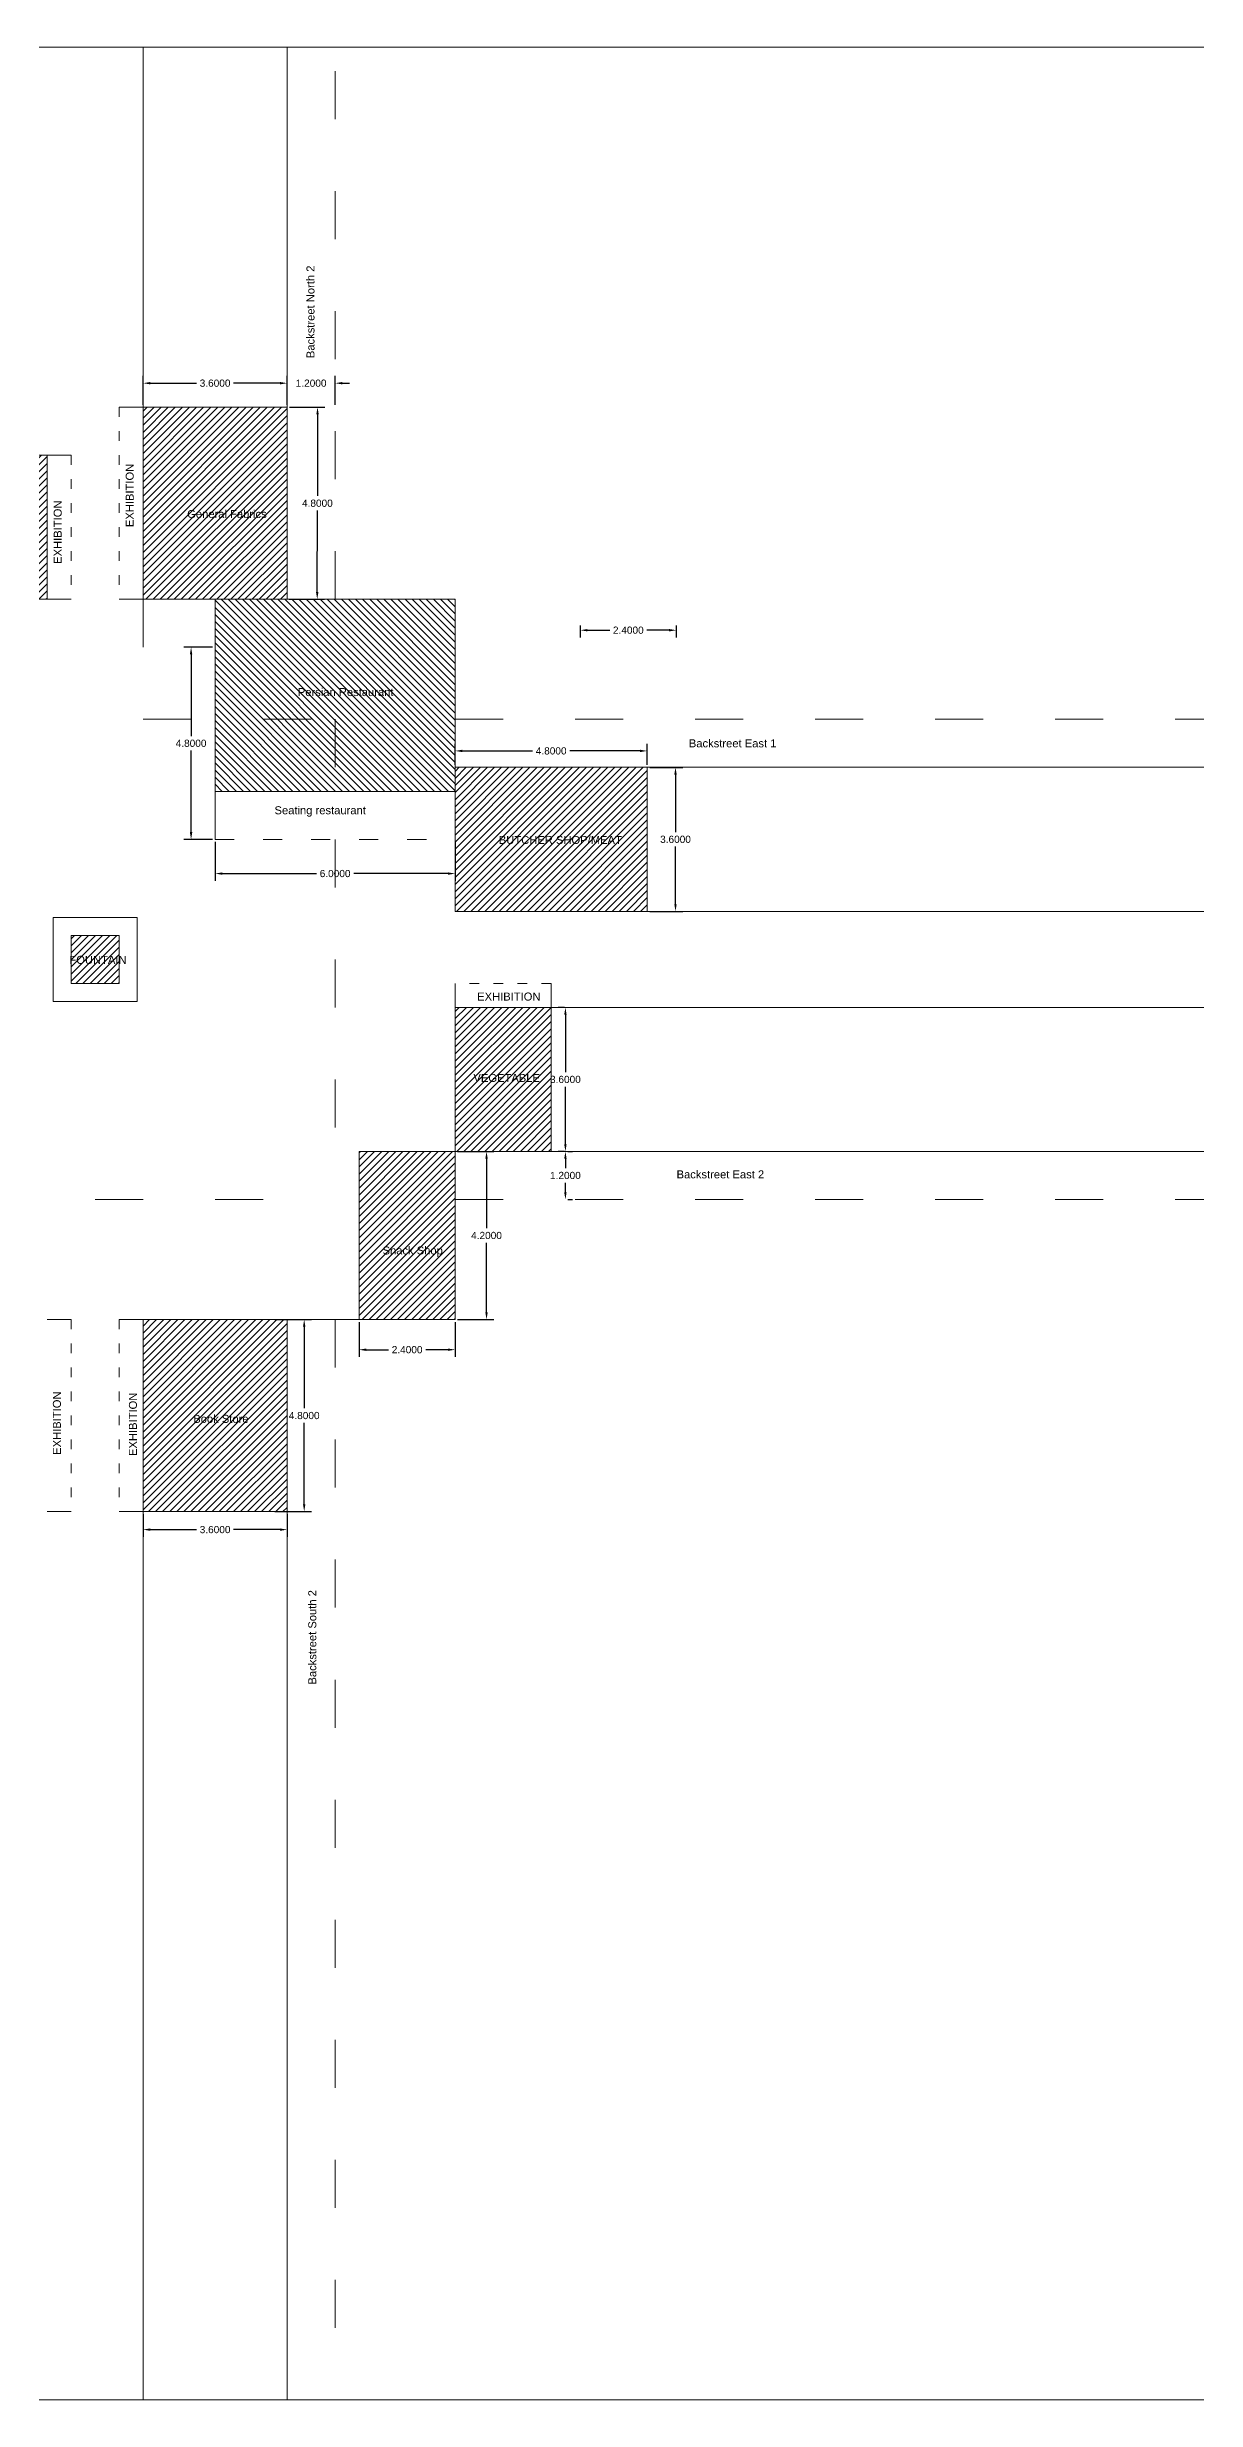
# Model space of a CAD drawing. Header units: inches. Extents: x 164 to 379, y 38 to 328.
# Drawn here: x 211.7 to 240.4, y 268.7 to 327.5 of the extents above; entities that cross this region are included whole.
import ezdxf

# ---------------------------------------------------------------- set-up
doc = ezdxf.new("R2010")
doc.units = ezdxf.units.IN
doc.header["$MEASUREMENT"] = 0
doc.linetypes.add('ACAD_ISO03W100', pattern=[30, 12, -18])
for name, color, linetype, lineweight in [('BoundaryBackstreet', 7, 'ACAD_ISO03W100', 13), ('Fountain', 170, 'Continuous', 13), ('Restaurant&Shop', 104, 'Continuous', 13), ('Store', 131, 'Continuous', 13), ('TEXT', 7, 'Continuous', 13), ('Walkway Junction', 7, 'Continuous', 13)]:
    doc.layers.add(name, color=color, linetype=linetype, lineweight=lineweight)
doc.styles.get("Standard").update_dxf_attribs({"font": 'arial.ttf'})
doc.dimstyles.get("Standard").update_dxf_attribs({"dimtxt": 0.18, "dimasz": 0.18, "dimexe": 0.18, "dimexo": 0.0625, "dimgap": 0.09, "dimtad": 0, "dimtih": 1, "dimtoh": 1, "dimdec": 4, "dimzin": 0, "dimdsep": 46, "dimtxsty": 'Standard', "dimcen": 0.09, "dimadec": 0, "dimazin": 0, "dimtfac": 1, "dimtdec": 4, "dimtofl": 0, "dimtmove": 0, "dimatfit": 3, "dimfxl": 0, "dimtolj": 1, "dimtzin": 0, "dimarcsym": 0})

# ---------------------------------------------------------------- blocks, each defined once
blk = doc.blocks.new('*D77')
at = {"layer": 'Defpoints', "color": 0, "transparency": 16777216}
for p in [(215.853, 312.538), (215.253, 307.738), (215.853, 307.738)]:
    blk.add_point(p, dxfattribs=at)
at = {"layer": 'Restaurant&Shop', "color": 0, "lineweight": -2, "transparency": 16777216}
for p, q in [((215.791, 312.538), (215.073, 312.538)), ((215.253, 312.358), (215.253, 310.32)), ((215.253, 307.918), (215.253, 309.956)), ((215.791, 307.738), (215.073, 307.738))]:
    blk.add_line(p, q, dxfattribs=at)
at = {"layer": 'Restaurant&Shop', "color": 0, "transparency": 16777216}
for points in [[(215.223, 312.358), (215.283, 312.358), (215.253, 312.538)], [(215.223, 307.918), (215.283, 307.918), (215.253, 307.738)]]:
    blk.add_solid(points, dxfattribs=at)
at = {"layer": 'Restaurant&Shop', "color": 0, "transparency": 16777216, "insert": (215.253, 310.138), "char_height": 0.18, "attachment_point": 5}
blk.add_mtext('\\A1;4.8000', dxfattribs=at)
blk = doc.blocks.new('*D78')
at = {"layer": 'Defpoints', "color": 0, "transparency": 16777216}
for p in [(215.853, 307.738), (221.853, 307.738), (221.853, 306.883)]:
    blk.add_point(p, dxfattribs=at)
at = {"layer": 'Restaurant&Shop', "color": 0, "lineweight": -2, "transparency": 16777216}
for p, q in [((215.853, 307.676), (215.853, 306.703)), ((221.853, 307.676), (221.853, 306.703)), ((216.033, 306.883), (218.389, 306.883)), ((221.673, 306.883), (219.317, 306.883))]:
    blk.add_line(p, q, dxfattribs=at)
at = {"layer": 'Restaurant&Shop', "color": 0, "transparency": 16777216}
for points in [[(216.033, 306.913), (216.033, 306.853), (215.853, 306.883)], [(221.673, 306.913), (221.673, 306.853), (221.853, 306.883)]]:
    blk.add_solid(points, dxfattribs=at)
at = {"layer": 'Restaurant&Shop', "color": 0, "transparency": 16777216, "insert": (218.853, 306.883), "char_height": 0.18, "attachment_point": 5}
blk.add_mtext('\\A1;6.0000', dxfattribs=at)
blk = doc.blocks.new('A$C5EA1074B')
at = {"layer": 'Restaurant&Shop'}
h = blk.add_hatch(dxfattribs=at)
h.set_pattern_fill('ANSI31', color=256)
h.set_pattern_definition([(45, (-197.71975, -89.12209), (-0.08838835, 0.08838835), [])])
h.paths.add_polyline_path([(0, 4.8), (6, 4.8), (6, 0), (0, 0)])
at = {"layer": 'Restaurant&Shop', "linetype": 'ACAD_ISO03W100', "ltscale": 0.04}
blk.add_line((0, 6), (6, 6), dxfattribs=at)
at = {"layer": 'Restaurant&Shop'}
for p, q in [((0, 4.8), (0, 6)), ((6, 6), (6, 4.8))]:
    blk.add_line(p, q, dxfattribs=at)
blk.add_lwpolyline([(0, 4.8), (6, 4.8), (6, 0), (0, 0)], close=True, dxfattribs=at)
blk = doc.blocks.new('*D81')
at = {"layer": 'Defpoints', "color": 0, "transparency": 16777216}
for p in [(224.981, 313.149), (224.981, 312.965), (227.381, 313.149)]:
    blk.add_point(p, dxfattribs=at)
at = {"layer": 'Restaurant&Shop', "color": 0, "lineweight": -2, "transparency": 16777216}
for p, q in [((224.981, 313.086), (224.981, 312.785)), ((225.161, 312.965), (225.717, 312.965)), ((227.201, 312.965), (226.646, 312.965)), ((227.381, 313.086), (227.381, 312.785))]:
    blk.add_line(p, q, dxfattribs=at)
at = {"layer": 'Restaurant&Shop', "color": 0, "transparency": 16777216}
for points in [[(225.161, 312.995), (225.161, 312.935), (224.981, 312.965)], [(227.201, 312.995), (227.201, 312.935), (227.381, 312.965)]]:
    blk.add_solid(points, dxfattribs=at)
at = {"layer": 'Restaurant&Shop', "color": 0, "transparency": 16777216, "insert": (226.181, 312.965), "char_height": 0.18, "attachment_point": 5}
blk.add_mtext('\\A1;2.4000', dxfattribs=at)
blk = doc.blocks.new('A$C29A25D2F')
at = {"layer": 'Store'}
h = blk.add_hatch(dxfattribs=at)
h.set_pattern_fill('ANSI31', color=256)
h.set_pattern_definition([(45, (-202.51975, -107.12209), (-0.08838835, 0.08838835), [])])
h.paths.add_polyline_path([(-1.2, 3.6), (2.4, 3.6), (2.4, 0), (-1.2, 0)])
for p, q in [((2.4, 3.6), (3, 3.6)), ((3, 0), (2.4, 0))]:
    blk.add_line(p, q, dxfattribs=at)
at = {"layer": 'Store', "linetype": 'ACAD_ISO03W100', "ltscale": 0.02}
blk.add_line((3, 3.6), (3, 0), dxfattribs=at)
at = {"layer": 'Store'}
blk.add_lwpolyline([(-1.2, 3.6), (2.4, 3.6), (2.4, 0), (-1.2, 0)], close=True, dxfattribs=at)
blk = doc.blocks.new('*D84')
at = {"layer": 'Defpoints', "color": 0, "transparency": 16777216}
for p in [(217.653, 319.138), (214.053, 318.538), (217.653, 318.538)]:
    blk.add_point(p, dxfattribs=at)
at = {"layer": 'Store', "color": 0, "lineweight": -2, "transparency": 16777216}
for p, q in [((214.053, 318.601), (214.053, 319.318)), ((217.653, 318.601), (217.653, 319.318)), ((214.233, 319.138), (215.39, 319.138)), ((217.473, 319.138), (216.316, 319.138))]:
    blk.add_line(p, q, dxfattribs=at)
at = {"layer": 'Store', "color": 0, "transparency": 16777216}
for points in [[(214.233, 319.168), (214.233, 319.108), (214.053, 319.138)], [(217.473, 319.168), (217.473, 319.108), (217.653, 319.138)]]:
    blk.add_solid(points, dxfattribs=at)
at = {"layer": 'Store', "color": 0, "transparency": 16777216, "insert": (215.853, 319.138), "char_height": 0.18, "attachment_point": 5}
blk.add_mtext('\\A1;3.6000', dxfattribs=at)
blk = doc.blocks.new('*D98')
at = {"layer": 'Defpoints', "color": 0, "transparency": 16777216}
for p in [(217.653, 318.538), (217.645, 313.738), (218.406, 313.737)]:
    blk.add_point(p, dxfattribs=at)
at = {"layer": 'Store', "color": 0, "lineweight": -2, "transparency": 16777216}
for p, q in [((217.716, 318.538), (218.594, 318.537)), ((218.413, 318.357), (218.41, 316.32)), ((218.406, 313.917), (218.409, 315.956)), ((217.708, 313.738), (218.586, 313.737))]:
    blk.add_line(p, q, dxfattribs=at)
at = {"layer": 'Store', "color": 0, "transparency": 16777216}
for points in [[(218.383, 318.357), (218.443, 318.357), (218.414, 318.537)], [(218.376, 313.917), (218.436, 313.917), (218.406, 313.737)]]:
    blk.add_solid(points, dxfattribs=at)
at = {"layer": 'Store', "color": 0, "transparency": 16777216, "insert": (218.41, 316.138), "char_height": 0.18, "attachment_point": 5}
blk.add_mtext('\\A1;4.8000', dxfattribs=at)
blk = doc.blocks.new('*D99')
at = {"layer": 'Defpoints', "color": 0, "transparency": 16777216}
for p in [(218.853, 319.138), (217.653, 318.538), (218.853, 318.538)]:
    blk.add_point(p, dxfattribs=at)
at = {"layer": 'Store', "color": 0, "lineweight": -2, "transparency": 16777216}
for p, q in [((217.653, 318.601), (217.653, 319.318)), ((218.853, 318.601), (218.853, 319.318)), ((217.473, 319.138), (217.293, 319.138)), ((219.033, 319.138), (219.213, 319.138))]:
    blk.add_line(p, q, dxfattribs=at)
at = {"layer": 'Store', "color": 0, "transparency": 16777216}
for points in [[(217.473, 319.168), (217.473, 319.108), (217.653, 319.138)], [(219.033, 319.168), (219.033, 319.108), (218.853, 319.138)]]:
    blk.add_solid(points, dxfattribs=at)
at = {"layer": 'Store', "color": 0, "transparency": 16777216, "insert": (218.253, 319.138), "char_height": 0.18, "attachment_point": 5}
blk.add_mtext('\\A1;1.2000', dxfattribs=at)
blk = doc.blocks.new('*D87')
at = {"layer": 'Defpoints', "color": 0, "transparency": 16777216}
for p in [(214.053, 290.938), (214.053, 290.488), (217.653, 290.938)]:
    blk.add_point(p, dxfattribs=at)
at = {"layer": 'Store', "color": 0, "lineweight": -2, "transparency": 16777216}
for p, q in [((214.053, 290.876), (214.053, 290.308)), ((214.233, 290.488), (215.39, 290.488)), ((217.473, 290.488), (216.316, 290.488)), ((217.653, 290.876), (217.653, 290.308))]:
    blk.add_line(p, q, dxfattribs=at)
at = {"layer": 'Store', "color": 0, "transparency": 16777216}
for points in [[(214.233, 290.518), (214.233, 290.458), (214.053, 290.488)], [(217.473, 290.518), (217.473, 290.458), (217.653, 290.488)]]:
    blk.add_solid(points, dxfattribs=at)
at = {"layer": 'Store', "color": 0, "transparency": 16777216, "insert": (215.853, 290.488), "char_height": 0.18, "attachment_point": 5}
blk.add_mtext('\\A1;3.6000', dxfattribs=at)
blk = doc.blocks.new('*D88')
at = {"layer": 'Defpoints', "color": 0, "transparency": 16777216}
for p in [(217.286, 295.738), (218.08, 295.738), (217.286, 290.938)]:
    blk.add_point(p, dxfattribs=at)
at = {"layer": 'Store', "color": 0, "lineweight": -2, "transparency": 16777216}
for p, q in [((217.348, 295.738), (218.26, 295.738)), ((218.08, 295.558), (218.08, 293.52)), ((218.08, 291.118), (218.08, 293.156)), ((217.348, 290.938), (218.26, 290.938))]:
    blk.add_line(p, q, dxfattribs=at)
at = {"layer": 'Store', "color": 0, "transparency": 16777216}
for points in [[(218.05, 295.558), (218.11, 295.558), (218.08, 295.738)], [(218.05, 291.118), (218.11, 291.118), (218.08, 290.938)]]:
    blk.add_solid(points, dxfattribs=at)
at = {"layer": 'Store', "color": 0, "transparency": 16777216, "insert": (218.08, 293.338), "char_height": 0.18, "attachment_point": 5}
blk.add_mtext('\\A1;4.8000', dxfattribs=at)
blk = doc.blocks.new('*D89')
at = {"layer": 'Defpoints', "color": 0, "transparency": 16777216}
for p in [(226.653, 309.538), (227.361, 309.538), (226.653, 305.938)]:
    blk.add_point(p, dxfattribs=at)
at = {"layer": 'Store', "color": 0, "lineweight": -2, "transparency": 16777216}
for p, q in [((226.716, 309.538), (227.541, 309.538)), ((227.361, 309.358), (227.361, 307.92)), ((227.361, 306.118), (227.361, 307.556)), ((226.716, 305.938), (227.541, 305.938))]:
    blk.add_line(p, q, dxfattribs=at)
at = {"layer": 'Store', "color": 0, "transparency": 16777216}
for points in [[(227.331, 309.358), (227.391, 309.358), (227.361, 309.538)], [(227.331, 306.118), (227.391, 306.118), (227.361, 305.938)]]:
    blk.add_solid(points, dxfattribs=at)
at = {"layer": 'Store', "color": 0, "transparency": 16777216, "insert": (227.361, 307.738), "char_height": 0.18, "attachment_point": 5}
blk.add_mtext('\\A1;3.6000', dxfattribs=at)
blk = doc.blocks.new('*D104')
at = {"layer": 'Defpoints', "color": 0, "transparency": 16777216}
for p in [(226.653, 309.948), (221.853, 309.538), (226.653, 309.538)]:
    blk.add_point(p, dxfattribs=at)
at = {"layer": 'Store', "color": 0, "lineweight": -2, "transparency": 16777216}
for p, q in [((221.853, 309.601), (221.853, 310.128)), ((222.033, 309.948), (223.786, 309.948)), ((226.473, 309.948), (224.72, 309.948)), ((226.653, 309.601), (226.653, 310.128))]:
    blk.add_line(p, q, dxfattribs=at)
at = {"layer": 'Store', "color": 0, "transparency": 16777216}
for points in [[(222.033, 309.978), (222.033, 309.918), (221.853, 309.948)], [(226.473, 309.978), (226.473, 309.918), (226.653, 309.948)]]:
    blk.add_solid(points, dxfattribs=at)
at = {"layer": 'Store', "color": 0, "transparency": 16777216, "insert": (224.253, 309.948), "char_height": 0.18, "attachment_point": 5}
blk.add_mtext('\\A1;4.8000', dxfattribs=at)
blk = doc.blocks.new('A$C7A9A3AD2')
at = {"layer": 'Store'}
h = blk.add_hatch(dxfattribs=at)
h.set_pattern_fill('ANSI31', color=256)
h.set_pattern_definition([(45, (-215.71975, -99.32209), (-0.08838835, 0.08838835), [])])
h.paths.add_polyline_path([(0, 0), (4.8, 0), (4.8, 3.6), (0, 3.6)])
blk.add_lwpolyline([(0, 0), (4.8, 0), (4.8, 3.6), (0, 3.6)], close=True, dxfattribs=at)
at = {"layer": 'TEXT', "insert": (1.092, 1.682), "char_height": 0.2, "attachment_point": 7}
blk.add_mtext_dynamic_manual_height_columns('BUTCHER SHOP/MEAT', width=3.58638, gutter_width=1, heights=[0], dxfattribs=at)
blk = doc.blocks.new('*D111')
at = {"layer": 'Defpoints', "color": 0, "transparency": 16777216}
for p in [(224.609, 303.538), (224.651, 303.538), (224.651, 299.938)]:
    blk.add_point(p, dxfattribs=at)
at = {"layer": 'Store', "color": 0, "lineweight": -2, "transparency": 16777216}
for p, q in [((224.589, 303.538), (224.429, 303.538)), ((224.609, 303.358), (224.609, 301.92)), ((224.609, 300.118), (224.609, 301.556)), ((224.589, 299.938), (224.429, 299.938))]:
    blk.add_line(p, q, dxfattribs=at)
at = {"layer": 'Store', "color": 0, "transparency": 16777216}
for points in [[(224.579, 303.358), (224.639, 303.358), (224.609, 303.538)], [(224.579, 300.118), (224.639, 300.118), (224.609, 299.938)]]:
    blk.add_solid(points, dxfattribs=at)
at = {"layer": 'Store', "color": 0, "transparency": 16777216, "insert": (224.609, 301.738), "char_height": 0.18, "attachment_point": 5}
blk.add_mtext('\\A1;3.6000', dxfattribs=at)
blk = doc.blocks.new('*D90')
at = {"layer": 'Defpoints', "color": 0, "transparency": 16777216}
for p in [(224.609, 299.938), (224.609, 299.938), (224.609, 298.738)]:
    blk.add_point(p, dxfattribs=at)
at = {"layer": 'Store', "color": 0, "lineweight": -2, "transparency": 16777216}
for p, q in [((224.672, 299.938), (224.789, 299.938)), ((224.609, 299.758), (224.609, 299.52)), ((224.609, 298.918), (224.609, 299.156)), ((224.672, 298.738), (224.789, 298.738))]:
    blk.add_line(p, q, dxfattribs=at)
at = {"layer": 'Store', "color": 0, "transparency": 16777216}
for points in [[(224.579, 299.758), (224.639, 299.758), (224.609, 299.938)], [(224.579, 298.918), (224.639, 298.918), (224.609, 298.738)]]:
    blk.add_solid(points, dxfattribs=at)
at = {"layer": 'Store', "color": 0, "transparency": 16777216, "insert": (224.609, 299.338), "char_height": 0.18, "attachment_point": 5}
blk.add_mtext('\\A1;1.2000', dxfattribs=at)
blk = doc.blocks.new('*D117')
at = {"layer": 'Defpoints', "color": 0, "transparency": 16777216}
for p in [(219.453, 295.738), (221.853, 295.738), (221.853, 294.984)]:
    blk.add_point(p, dxfattribs=at)
at = {"layer": 'Restaurant&Shop', "color": 0, "lineweight": -2, "transparency": 16777216}
for p, q in [((219.453, 295.676), (219.453, 294.804)), ((221.853, 295.676), (221.853, 294.804)), ((219.633, 294.984), (220.188, 294.984)), ((221.673, 294.984), (221.118, 294.984))]:
    blk.add_line(p, q, dxfattribs=at)
at = {"layer": 'Restaurant&Shop', "color": 0, "transparency": 16777216}
for points in [[(219.633, 295.014), (219.633, 294.954), (219.453, 294.984)], [(221.673, 295.014), (221.673, 294.954), (221.853, 294.984)]]:
    blk.add_solid(points, dxfattribs=at)
at = {"layer": 'Restaurant&Shop', "color": 0, "transparency": 16777216, "insert": (220.653, 294.984), "char_height": 0.18, "attachment_point": 5}
blk.add_mtext('\\A1;2.4000', dxfattribs=at)
blk = doc.blocks.new('*D116')
at = {"layer": 'Defpoints', "color": 0, "transparency": 16777216}
for p in [(221.853, 299.938), (222.637, 299.938), (221.853, 295.738)]:
    blk.add_point(p, dxfattribs=at)
at = {"layer": 'Restaurant&Shop', "color": 0, "lineweight": -2, "transparency": 16777216}
for p, q in [((221.916, 299.938), (222.817, 299.938)), ((222.637, 299.758), (222.637, 298.02)), ((222.637, 295.918), (222.637, 297.656)), ((221.916, 295.738), (222.817, 295.738))]:
    blk.add_line(p, q, dxfattribs=at)
at = {"layer": 'Restaurant&Shop', "color": 0, "transparency": 16777216}
for points in [[(222.607, 299.758), (222.667, 299.758), (222.637, 299.938)], [(222.607, 295.918), (222.667, 295.918), (222.637, 295.738)]]:
    blk.add_solid(points, dxfattribs=at)
at = {"layer": 'Restaurant&Shop', "color": 0, "transparency": 16777216, "insert": (222.637, 297.838), "char_height": 0.18, "attachment_point": 5}
blk.add_mtext('\\A1;4.2000', dxfattribs=at)

msp = doc.modelspace()

# ---------------------------------------------------------------- hatches: boundary and pattern name
at = {"layer": 'Fountain'}
h = msp.add_hatch(dxfattribs=at)
h.set_pattern_fill('ANSI31', color=256)
h.set_pattern_definition([(45, (4.93327, 205.41615), (-0.08838835, 0.08838835), [])])
h.paths.add_polyline_path([(212.25302, 304.13824), (213.45302, 304.13824), (213.45302, 305.33824), (212.25302, 305.33824)])
at = {"layer": 'Restaurant&Shop'}
h = msp.add_hatch(dxfattribs=at)
h.set_pattern_fill('ANSI31', color=256)
h.set_pattern_definition([(45, (6.13327, 206.61615), (-0.08838835, 0.08838835), [])])
h.paths.add_polyline_path([(219.45302, 299.93824), (221.85302, 299.93824), (221.85302, 295.73824), (219.45302, 295.73824)])
at = {"layer": 'Store'}
h = msp.add_hatch(dxfattribs=at)
h.set_pattern_fill('ANSI31', color=256)
h.set_pattern_definition([(45, (5.53327, 206.61615), (-0.08838835, 0.08838835), [])])
h.paths.add_polyline_path([(217.65302, 318.53824), (214.05302, 318.53824), (214.05302, 313.73824), (217.65302, 313.73824)])
h = msp.add_hatch(dxfattribs=at)
h.set_pattern_fill('ANSI31', color=256)
h.set_pattern_definition([(45, (6.13327, 207.21615), (-0.08838835, 0.08838835), [])])
h.paths.add_polyline_path([(221.85302, 303.53824), (224.25302, 303.53824), (224.25302, 299.93824), (221.85302, 299.93824)])
h = msp.add_hatch(dxfattribs=at)
h.set_pattern_fill('ANSI31', color=256)
h.set_pattern_definition([(45, (12.13327, 206.61615), (-0.08838835, 0.08838835), [])])
h.paths.add_polyline_path([(214.05302, 295.73824), (217.65302, 295.73824), (217.65302, 290.93824), (214.05302, 290.93824)])

# ---------------------------------------------------------------- linework, layer by layer
at = {"layer": 'BoundaryBackstreet', "ltscale": 0.1}
for p, q in [((218.85302, 313.73824), (218.85302, 327.53824)), ((214.05302, 313.73824), (214.05302, 310.73824)), ((214.05302, 310.73824), (218.85302, 310.73824)), ((214.05302, 310.73824), (218.85302, 310.73824)), ((218.85302, 310.73824), (218.85302, 298.73824)), ((221.85302, 310.73824), (280.05302, 310.73824)), ((209.85302, 298.73824), (218.85302, 298.73824)), ((221.85302, 298.73824), (269.85302, 298.73824)), ((218.85302, 295.73824), (218.85302, 268.73824))]:
    msp.add_line(p, q, dxfattribs=at)
at = {"layer": 'Fountain'}
msp.add_lwpolyline([(211.80302, 303.68824), (211.80302, 305.78824), (213.90302, 305.78824), (213.90302, 303.68824)], close=True, dxfattribs=at)
msp.add_lwpolyline([(212.25302, 304.13824), (212.25302, 305.33824), (213.45302, 305.33824), (213.45302, 304.13824), (212.25302, 304.13824)], dxfattribs=at)
at = {"layer": 'Restaurant&Shop'}
msp.add_lwpolyline([(219.45302, 299.93824), (221.85302, 299.93824), (221.85302, 295.73824), (219.45302, 295.73824)], close=True, dxfattribs=at)
at = {"layer": 'Store'}
for p, q in [((213.45302, 318.53824), (217.65302, 318.53824)), ((213.45302, 313.73824), (217.65302, 313.73824)), ((221.85302, 304.13824), (221.85302, 303.53824)), ((224.25302, 304.13824), (224.25302, 303.53824)), ((212.25302, 295.73824), (211.65302, 295.73824)), ((213.45302, 295.73824), (214.05302, 295.73824)), ((212.25302, 290.93824), (211.65302, 290.93824)), ((213.45302, 290.93824), (214.05302, 290.93824))]:
    msp.add_line(p, q, dxfattribs=at)
at = {"layer": 'Store', "linetype": 'ACAD_ISO03W100', "ltscale": 0.02}
for p, q in [((213.45302, 318.53824), (213.45302, 313.73824)), ((224.25302, 304.13824), (221.85302, 304.13824)), ((212.25302, 295.73824), (212.25302, 290.93824)), ((213.45302, 295.73824), (213.45302, 290.93824))]:
    msp.add_line(p, q, dxfattribs=at)
at = {"layer": 'Store'}
for points in [[(217.65302, 318.53824), (214.05302, 318.53824), (214.05302, 313.73824), (217.65302, 313.73824)], [(221.85302, 303.53824), (224.25302, 303.53824), (224.25302, 299.93824), (221.85302, 299.93824)], [(214.05302, 295.73824), (217.65302, 295.73824), (217.65302, 290.93824), (214.05302, 290.93824)]]:
    msp.add_lwpolyline(points, close=True, dxfattribs=at)
at = {"layer": 'TEXT'}
msp.add_lwpolyline([(176.85302, 327.53824), (280.05302, 327.53824), (280.05302, 268.73824), (176.85302, 268.73824)], close=True, dxfattribs=at)
at = {"layer": 'Walkway Junction'}
for p, q in [((214.05302, 327.53824), (214.05302, 318.53824)), ((217.65302, 327.53824), (217.65302, 318.53824)), ((214.05302, 313.73824), (221.85302, 313.73824)), ((221.85302, 313.73824), (221.85302, 305.93824)), ((280.05302, 309.53824), (221.85302, 309.53824)), ((280.05302, 305.93824), (221.85302, 305.93824)), ((221.85302, 303.53824), (221.85302, 295.73824)), ((269.85302, 303.53824), (224.25302, 303.53824)), ((269.85302, 299.93824), (221.85302, 299.93824)), ((214.05302, 295.73824), (221.85302, 295.73824)), ((214.05302, 290.93824), (214.05302, 268.73824)), ((217.65302, 290.93824), (217.65302, 268.73824))]:
    msp.add_line(p, q, dxfattribs=at)

# ---------------------------------------------------------------- block references
at = {"layer": 'Fountain'}
for name, p in [('A$C29A25D2F', (209.25302, 313.73824)), ('A$C7A9A3AD2', (221.85302, 305.93824))]:
    msp.add_blockref(name, p, dxfattribs=at)
at = {"layer": 'Fountain', "xscale": -1, "rotation": 180}
msp.add_blockref('A$C5EA1074B', (215.85302, 313.73824), dxfattribs=at)

# ---------------------------------------------------------------- texts
at = {"layer": 'TEXT', "char_height": 0.2, "rotation": 90}
for s, insert, attachment_point in [('Backstreet North 2', (218.13734, 319.76406), 1), ('EXHIBITION', (213.61884, 315.54195), 1), ('EXHIBITION', (211.81884, 314.62229), 1), ('EXHIBITION', (211.7994, 292.35709), 1), ('EXHIBITION', (213.90263, 292.32764), 7), ('Backstreet South 2', (218.18211, 286.61607), 1)]:
    msp.add_mtext_dynamic_manual_height_columns(s, width=3.5863752, gutter_width=1, heights=[0], dxfattribs=dict(at, insert=insert, attachment_point=attachment_point))
at = {"layer": 'TEXT', "char_height": 0.2}
for s, insert, attachment_point in [('General Fabrics ', (215.15563, 315.96995), 1), ('Persian Restaurant', (217.92057, 311.51888), 1), ('Backstreet East 1', (227.69423, 310.23788), 1), ('Seating restaurant', (217.33864, 308.56533), 1), ('FOUNTAIN', (212.21183, 304.82646), 1), ('EXHIBITION', (222.40317, 303.70662), 7), ('VEGETABLE', (222.31027, 301.67277), 7), ('Backstreet East 2', (227.38761, 299.46614), 1), ('Snack Shop', (220.0393, 297.56437), 1), ('Book Store', (216.68976, 293.35567), 3)]:
    msp.add_mtext_dynamic_manual_height_columns(s, width=3.5863752, gutter_width=1, heights=[0], dxfattribs=dict(at, insert=insert, attachment_point=attachment_point))

# ---------------------------------------------------------------- dimensions: what is measured, and where the dimension line sits
at = {"layer": 'Restaurant&Shop'}
for p1, p2, distance, picture, middle in [((227.38137, 313.14885), (224.98137, 313.14885), 0.18387, '*D81', (226.18137, 312.96498)), ((215.85302, 312.53824), (215.85302, 307.73824), -0.6, '*D77', (215.25302, 310.13824)), ((215.85302, 307.73824), (221.85302, 307.73824), -0.85545, '*D78', (218.85302, 306.88279)), ((221.85302, 295.73824), (221.85302, 299.93824), -0.78432, '*D116', (222.63734, 297.83824)), ((219.45302, 295.73824), (221.85302, 295.73824), -0.75432, '*D117', (220.65302, 294.98392))]:
    dim = msp.add_aligned_dim(p1=p1, p2=p2, distance=distance, dimstyle='Standard', dxfattribs=at)
    dim.commit()
    dim.dimension.update_dxf_attribs({"geometry": picture, "text_midpoint": middle})
at = {"layer": 'Store'}
for p1, p2, distance, picture, middle in [((214.05302, 318.53824), (217.65302, 318.53824), 0.6, '*D84', (215.85302, 319.13824)), ((217.65302, 318.53824), (218.85302, 318.53824), 0.6, '*D99', (218.25302, 319.13824)), ((221.85302, 309.53824), (226.65302, 309.53824), 0.40984, '*D104', (224.25302, 309.94808)), ((226.65302, 305.93824), (226.65302, 309.53824), -0.70772, '*D89', (227.36074, 307.73824)), ((224.65134, 299.93824), (224.65134, 303.53824), 0.04195, '*D111', (224.60939, 301.73824)), ((224.60939, 298.73824), (224.60939, 299.93824), 0, '*D90', (224.60939, 299.33824)), ((217.65302, 290.93824), (214.05302, 290.93824), 0.45057, '*D87', (215.85302, 290.48767))]:
    dim = msp.add_aligned_dim(p1=p1, p2=p2, distance=distance, dimstyle='Standard', dxfattribs=at)
    dim.commit()
    dim.dimension.update_dxf_attribs({"geometry": picture, "text_midpoint": middle})
for base, p1, p2, angle, picture, middle in [((218.40588, 313.73702), (217.65302, 318.53824), (217.64535, 313.73824), 269.9084359, '*D98', (218.40972, 316.13824)), ((218.08018, 295.73824), (217.28579, 290.93824), (217.28579, 295.73824), 90, '*D88', (218.08018, 293.33824))]:
    dim = msp.add_linear_dim(base=base, p1=p1, p2=p2, angle=angle, dimstyle='Standard', dxfattribs=at)
    dim.commit()
    dim.dimension.update_dxf_attribs({"geometry": picture, "text_midpoint": middle, "dimtype": 161})

doc.saveas('drawing.dxf')
